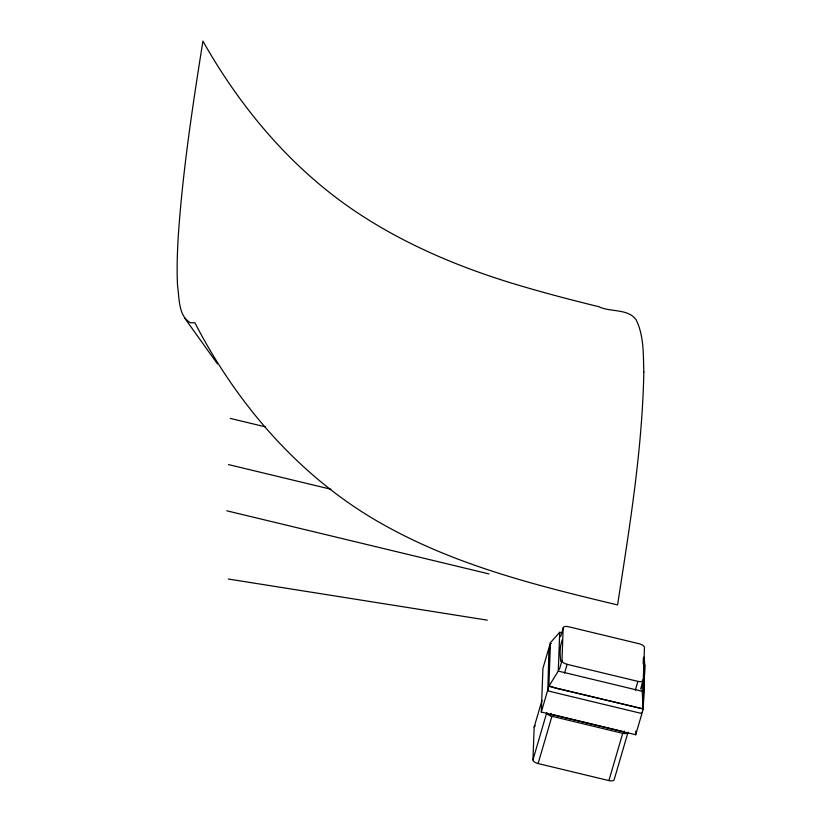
<?xml version="1.0" encoding="UTF-8"?>
<svg xmlns="http://www.w3.org/2000/svg" width="822" height="822" viewBox="0 0 822 822"><rect width="100%" height="100%" fill="white"/><g stroke="black" fill="none" stroke-linecap="round" stroke-linejoin="round"><path stroke-width="1.23" d="M546.846 713.054A5.425 2.363 16.3 0 0 551.932 716.281L622.716 733.327A5.425 2.363 16.3 0 0 628.059 732.166L614.229 779.431A5.425 2.363 16.3 0 1 608.897 780.592L538.112 763.546A5.425 2.363 16.3 0 1 532.954 759.857L534.166 727.11L541.965 700.447M644.068 657.158L644.849 665.358L643.236 709.016L635.704 734.755L541.318 712.027L542.931 668.368L550.463 642.629L559.72 632.272L562.186 632.868M550.463 642.629L548.849 686.288L541.318 712.027M642.599 680.02L642.188 691.292L643.236 709.016L548.849 686.288L558.282 671.081L559.72 632.272M559.402 669.416L561.971 660.641L563.173 627.905A5.425 2.363 16.3 0 1 568.505 626.734L639.3 643.78A5.425 2.363 16.3 0 1 644.458 647.469L643.246 680.215L640.677 688.99M635.704 734.755L635.848 731.015M643.205 663.744L643.431 657.487M560.614 636.68L563.173 627.905M532.954 759.857L546.774 712.592M550.195 715.808L550.915 713.362M538.112 763.546L551.932 716.281M564.55 673.105L567.118 664.33A5.425 2.363 16.3 0 1 561.971 660.641M608.897 780.592L622.716 733.327M635.344 690.151L637.913 681.376A5.425 2.363 16.3 0 0 643.246 680.215M623.61 733.491L624.33 731.046M643.77 669.036L644.849 665.358M641.458 713.023L641.746 712.284M562.474 639.516C559.515 646.123 559.885 654.271 560.738 661.391M550.73 643.77L551.254 643.472M549.877 648.157L548.921 650.562L547.812 690.47M640.934 713.311L548.295 691.004M228.311 579.027L487.292 620.148M230.232 418.388L265.187 426.803M228.526 464.594L330.896 489.244M226.821 510.801L489.008 573.931M567.118 664.33L637.913 681.376M558.282 671.081L642.188 691.292M550.689 714.143L624.104 731.827M643.893 665.779L644.612 667.176L644.582 670.844L643.266 706.221L642.311 708.636L555.302 688.086L549.178 685.784M184.662 318.083L217.44 363.879M534.166 727.11A5.425 2.363 16.3 0 1 535.389 725.867M643.832 372.099C642.29 450.312 629.447 527.765 617.579 604.92C538.893 586.117 459.19 566.296 387.768 527.046C303.729 481.548 238.462 407.075 194.906 322.81L190.283 322.717C178.24 315.556 179.494 298.684 177.624 286.539A621.185 61.321 -76.5 0 1 178.24 236.757C182.659 171.13 192.615 106.028 202.921 41.1C238.524 104.23 285.645 161.502 344.726 203.979C394.981 239.952 452.234 264.797 511.079 282.953C540.075 291.8 569.399 299.496 598.848 306.709C610.294 312.339 627.607 308.353 635.971 319.532C644.109 335.674 643.205 354.498 643.832 372.099"/></g></svg>
